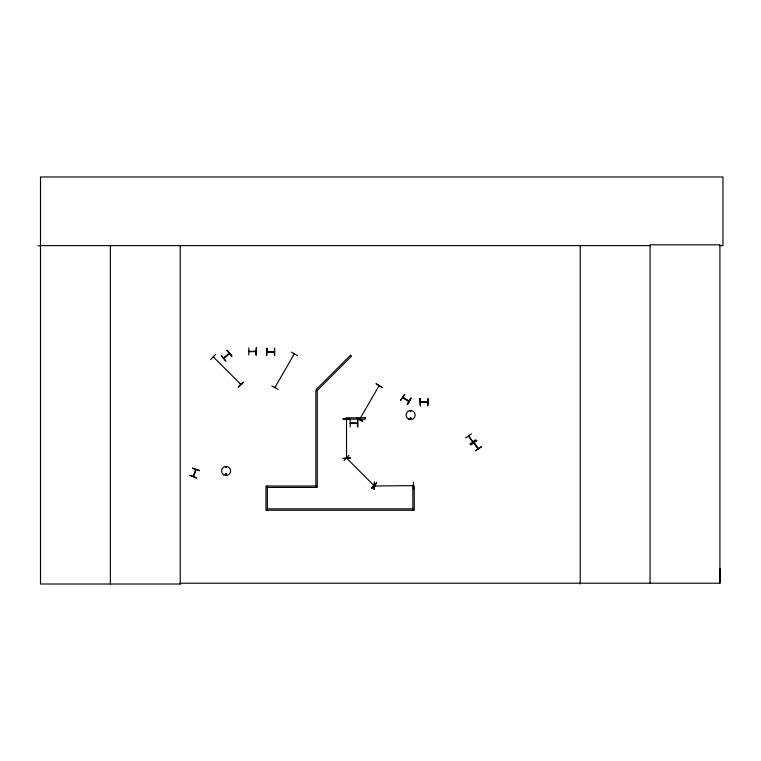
<?xml version="1.0" encoding="UTF-8"?>
<svg xmlns="http://www.w3.org/2000/svg" width="761" height="761" viewBox="0 0 761 761"><rect width="100%" height="100%" fill="white"/><g stroke="black" fill="none" stroke-linecap="round" stroke-linejoin="round"><path stroke-width="1.14" d="M719.392 245.603L722.95 245.603L722.95 176.99L40.504 176.99L40.504 584.01L180.319 584.01L180.224 583.211L719.916 583.211L720.02 568.496M275.159 387.701L275.197 386.902M378.892 386.55L379.311 385.884M402.921 397.623L408.904 401.494M240.238 383.877L240.828 384.41L213.318 356.899L213.518 357.613M240.761 384.362L240.143 384.191M346.626 457.837C347.577 460.063 345.875 455.791 346.788 458.027M373.946 485.566L346.483 457.989L347.083 458.284M374.07 485.328L373.632 484.862M346.54 419.901L346.788 419.092L346.464 419.749M346.854 457.951L346.493 457.38M225.694 467.073C226.607 468.614 226.274 465.675 225.76 467.359M225.418 474.35C227.9 472.305 225.256 476.966 225.751 473.78M226.493 474.464C225.817 472.571 225.294 476.005 226.569 474.35M410.246 411.178C411.054 412.728 411.016 409.837 410.284 411.368M409.951 418.274C411.111 421.014 411.663 416.096 409.979 418.455M196.015 469.708L193.646 476.386M472.809 441.618L468.633 435.853M478.051 448.857L473.922 442.95L478.117 448.809L477.965 448.105M373.356 485.033L373.851 485.508M294.536 354.122L294.003 354.483L294.364 353.846M378.645 386.36L379.254 385.998M189.984 475.235L196.699 478.06L189.946 475.33M193.313 476.338L195.739 469.566M199.42 470.45L192.562 468.034M223.686 358.079L229.394 353.551L224.019 358.222M410.208 418.208C410.512 420.272 411.72 417.028 410.217 418.341M468.415 436.034L472.667 441.913M374.507 485.661L375.163 485.984M248.857 351.306L249.513 351.63M273.503 351.801L273.475 352.219M427.711 402.027L420.453 401.989L421.29 402.36M291.311 352.115L297.656 355.663M275.482 387.092L274.892 387.568L294.25 353.96M294.222 354.607L294.545 354.036M278.165 389.432L271.791 385.922M359.63 419.349L359.858 418.845M378.997 385.798L378.674 386.426L379.254 385.913M379.035 385.789L359.639 419.387L359.896 418.864M402.788 397.775L408.819 401.342M400.638 400.296L404.795 394.322L400.609 400.286M407.173 404.367L411.054 398.222M294.269 353.884L294.288 354.559M357.423 423.354L350.364 423.164M315.853 486.022L265.96 486.022L265.96 510.26L414.241 510.26L414.241 486.022L412.709 485.984L413.442 485.661M413.347 485.632L374.583 485.975M248.933 351.306L256.134 351.306M256.134 351.553L248.885 351.592M427.606 402.312L426.997 402.312M210.635 359.592L215.667 354.35M243.539 382.212L238.174 387.13L243.568 382.231M349.014 455.316L343.943 460.529M371.768 488.343L376.59 482.883L371.739 488.324M371.511 488.096L376.619 482.921M223.744 358.022L229.175 353.304M465.542 438.003L471.487 433.808M475.72 439.725L469.87 444.034M470.793 444.605L476.719 440.4M470.964 444.852L476.881 440.619M474.388 443.606L474.122 442.74M481.228 446.697L475.254 450.845L481.39 446.916M357.337 423.487L350.288 423.449M255.477 351.268L256.038 351.278M427.558 402.36L420.51 402.284M268.652 352.295L272.828 352.257M346.141 418.721L343.021 419.111M343.021 419.064L350.298 418.969M350.288 423.202L357.413 423.154M350.241 426.959L350.089 419.692M357.508 426.921L357.565 419.644M374.127 489.428L374.479 482.151L374.155 489.428M413.423 482.151L413.518 489.418M374.583 485.908L375.23 485.651M412.709 485.918L413.366 485.908M38.05 245.889L40.504 245.879M40.504 245.603L650.065 245.603M248.857 347.796L248.761 355.064M267.035 348.291L266.673 355.558M274.721 348.291L274.683 355.558M250.474 351.525L254.65 351.525M274.312 351.801C251.178 351.839 289.541 352.257 267.159 352.21M266.635 355.558L266.94 348.291M420.034 398.517L420.433 405.794L420.062 398.517M422.041 402.255L426.217 402.255M427.711 405.794L428.11 398.517L427.806 405.794M267.368 487.43L317.27 487.43L317.27 390.46L351.553 356.177L350.555 355.178L316.272 389.461L317.27 390.46L315.853 390.46L315.853 487.43M267.368 508.852L412.833 508.852M474.198 442.845L478.269 448.6M192.466 468.291L199.315 470.736M376.2 383.668L382.345 387.587L376.067 383.905M356.529 417.76L362.873 421.309L358.155 419.092M403.007 397.337L409.047 401.066M346.512 457.932L346.531 419.168M347.102 458.36L346.778 457.294M227.149 350.412L231.924 355.901M226.949 350.583L231.725 356.072M374.431 482.151L374.479 489.418M357.832 419.644L357.879 426.911M719.916 583.211L719.916 244.814L650.065 244.814L650.065 583.211M580.205 245.603L580.205 584.01M420.386 398.517L420.386 405.794M412.833 486.022L412.833 510.26M274.417 348.291L274.417 355.558M267.368 486.022L267.368 510.26M256.238 347.796L256.181 355.064M180.214 245.603L180.214 584.01M110.364 245.603L110.364 584.01M410.988 398.174L407.468 404.548L410.969 398.165M221.384 355.425L225.855 361.18L221.346 355.454M227.178 350.393L231.648 356.138L227.178 350.393M350.298 458.008L343.03 458.455L350.298 458.008M256.533 347.796L256.134 355.064L256.505 347.796M365.375 417.799L345.979 417.799L345.979 419.216L365.375 419.216L365.375 417.799M223.801 474.883A4.547 4.547 0 0 0 230.621 470.954A4.547 4.547 0 0 0 223.801 467.016A4.547 4.547 0 0 0 223.801 474.883M408.362 418.988A4.547 4.547 0 0 0 415.173 415.049A4.547 4.547 0 0 0 408.362 411.121A4.547 4.547 0 0 0 408.362 418.988"/></g></svg>
